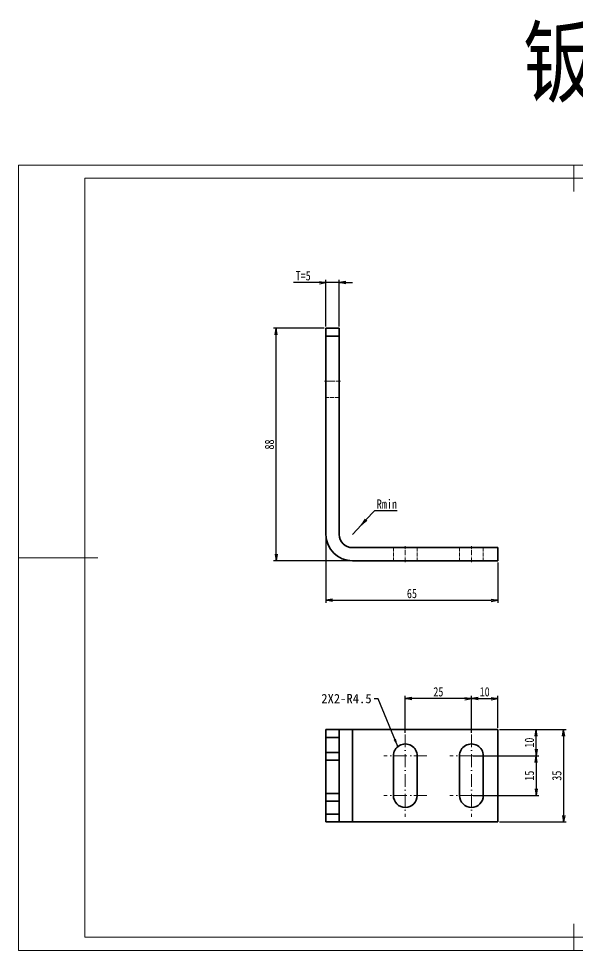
# Model space of a CAD drawing. Header units: millimetres. Extents: x -15766 to 80009, y -9701 to 15159.
# Drawn here: x -12215.8 to -12004.5, y 6744.8 to 7097.2 of the extents above; entities that cross this region are included whole.
import ezdxf

# ---------------------------------------------------------------- set-up
doc = ezdxf.new("R2010")
doc.units = ezdxf.units.MM
for name, pattern in [('AM_ISO08W050x2', [9, 6, -0.75, 1.5, -0.75]), ('CENTER-HOKUTO_1', [16, 13, -1, 1, -1]), ('DASHDOT', [18.5, 12, -3, 0.5, -3]), ('DASHED', [15, 12, -3]), ('HIDDEN-HOKUTO_1', [2, 1, -1])]:
    doc.linetypes.add(name, pattern=pattern)
doc.layers.get('DEFPOINTS').update_dxf_attribs({"lineweight": 18})
for name, color, linetype, lineweight in [('AM_7', 2, 'CENTER-HOKUTO_1', 18), ('AM_HID', 1, 'HIDDEN-HOKUTO_1', 18), ('AM_VIS', 7, 'Continuous', 18), ('CDRAFT0', 7, 'Continuous', 18), ('CENTER', 2, 'AM_ISO08W050x2', 15), ('DIM', 253, 'Continuous', 20), ('title_frame', 7, 'Continuous', 18), ('word_dim', 9, 'Continuous', 18), ('粗实线层_1', 7, 'Continuous', 15)]:
    doc.layers.add(name, color=color, linetype=linetype, lineweight=lineweight)
doc.styles.add('DIM', font='', dxfattribs={"width": 0.8})
doc.styles.get('DIM').set_extended_font_data('NSimSun')
doc.dimstyles.new('1-1', dxfattribs={"dimtxt": 3.5, "dimasz": 3, "dimexe": 1, "dimexo": 0, "dimgap": 1, "dimtad": 1, "dimdsep": 46, "dimtxsty": 'DIM', "dimblk": '_CAXARROW', "dimcen": 0, "dimdle": 6, "dimclrd": 256, "dimclre": 256, "dimclrt": 3, "dimazin": 2, "dimtfac": 0.707107, "dimtmove": 0, "dimatfit": 3, "dimfxl": 0, "dimfrac": 2, "dimtolj": 1, "dimarcsym": 0})
doc.dimstyles.new('1-1$0', dxfattribs={"dimtxt": 3.5, "dimasz": 2.5, "dimexe": 1, "dimexo": 0.625, "dimgap": 0.8, "dimtad": 1, "dimdsep": 46, "dimtxsty": 'DIM', "dimblk": 'OPEN', "dimcen": 0, "dimdle": 5, "dimclrd": 256, "dimclre": 256, "dimclrt": 3, "dimazin": 3, "dimtfac": 0.5, "dimtmove": 0, "dimatfit": 3, "dimldrblk": 'OPEN', "dimfxl": 0, "dimtolj": 1, "dimarcsym": 0})
doc.dimstyles.new('1-1$4', dxfattribs={"dimtxt": 3.5, "dimasz": 2.5, "dimexe": 1, "dimexo": 0.625, "dimgap": 0.8, "dimtad": 1, "dimtih": 1, "dimtoh": 1, "dimzin": 12, "dimdsep": 46, "dimtxsty": 'DIM', "dimblk": 'OPEN', "dimcen": 0, "dimdle": 5, "dimclrd": 256, "dimclre": 256, "dimclrt": 3, "dimazin": 3, "dimtfac": 0.5, "dimtmove": 0, "dimatfit": 3, "dimldrblk": 'OPEN', "dimfxl": 0, "dimtolj": 1, "dimarcsym": 0})

# ---------------------------------------------------------------- blocks, each defined once
blk = doc.blocks.new('*X1248')
at = {"layer": 'CDRAFT0'}
for p, q in [((420, 297), (0, 297)), ((0, 297), (0, 0)), ((420, 0), (420, 297)), ((0, 0), (420, 0))]:
    blk.add_line(p, q, dxfattribs=at)
at = {"layer": '粗实线层_1'}
for p, q in [((210, 297), (210, 287)), ((415, 292), (25, 292)), ((25, 292), (25, 5)), ((415, 5), (415, 292)), ((0, 148.5), (30, 148.5)), ((420, 148.5), (410, 148.5)), ((210, 0), (210, 10)), ((25, 5), (415, 5))]:
    blk.add_line(p, q, dxfattribs=at)
blk = doc.blocks.new('_OPEN')
at = {"color": 0, "linetype": 'ByBlock', "lineweight": -2}
for p, q in [((-1, 0.166667), (0, 0)), ((-1, -0.166667), (0, 0)), ((0, 0), (-1, 0))]:
    blk.add_line(p, q, dxfattribs=at)
blk = doc.blocks.new('*D1409')
at = {"layer": 'DEFPOINTS', "color": 0, "transparency": 16777216}
for p in [(-12099.55, 6997.35), (-12099.55, 6980.11), (-12094.55, 6980.11)]:
    blk.add_point(p, dxfattribs=at)
at = {"layer": 'word_dim', "linetype": 'Continuous', "lineweight": -2, "transparency": 16777216}
for p, q in [((-12102.05, 6997.35), (-12111.77, 6997.35)), ((-12099.55, 6980.74), (-12099.55, 6998.35)), ((-12094.55, 6997.35), (-12099.55, 6997.35)), ((-12094.55, 6980.74), (-12094.55, 6998.35)), ((-12092.05, 6997.35), (-12089.55, 6997.35))]:
    blk.add_line(p, q, dxfattribs=at)
at = {"layer": 'word_dim', "lineweight": -2, "transparency": 16777216, "xscale": 2.5, "yscale": 2.5, "zscale": 2.5}
blk.add_blockref('_OPEN', (-12099.55, 6997.35), dxfattribs=at)
at = {"layer": 'word_dim', "lineweight": -2, "transparency": 16777216, "xscale": 2.5, "yscale": 2.5, "zscale": 2.5, "rotation": 180}
blk.add_blockref('_OPEN', (-12094.55, 6997.35), dxfattribs=at)
at = {"layer": 'word_dim', "color": 3, "transparency": 16777216, "insert": (-12108.16, 6999.9), "char_height": 3.5, "attachment_point": 5, "style": 'DIM'}
blk.add_mtext('\\A1;T=5', dxfattribs=at)
blk = doc.blocks.new('*D1410')
at = {"layer": 'DEFPOINTS', "color": 0, "transparency": 16777216}
for p in [(-12118.36, 6980.11), (-12099.55, 6980.11), (-12089.54, 6892.12)]:
    blk.add_point(p, dxfattribs=at)
at = {"layer": 'word_dim', "linetype": 'Continuous', "lineweight": -2, "transparency": 16777216}
for p, q in [((-12100.18, 6980.11), (-12119.36, 6980.11)), ((-12118.36, 6894.62), (-12118.36, 6977.61)), ((-12090.17, 6892.12), (-12119.36, 6892.12))]:
    blk.add_line(p, q, dxfattribs=at)
at = {"layer": 'word_dim', "lineweight": -2, "transparency": 16777216, "xscale": 2.5, "yscale": 2.5, "zscale": 2.5}
for p, rotation in [((-12118.36, 6980.11), 90), ((-12118.36, 6892.12), 270)]:
    blk.add_blockref('_OPEN', p, dxfattribs=dict(at, rotation=rotation))
at = {"layer": 'word_dim', "color": 3, "transparency": 16777216, "insert": (-12120.91, 6936.11), "char_height": 3.5, "attachment_point": 5, "rotation": 90, "style": 'DIM'}
blk.add_mtext('\\A1;88', dxfattribs=at)
blk = doc.blocks.new('*D1411')
at = {"layer": 'DEFPOINTS', "color": 0, "transparency": 16777216}
for p in [(-12099.54, 6902.12), (-12034.54, 6892.12), (-12034.54, 6877.18)]:
    blk.add_point(p, dxfattribs=at)
at = {"layer": 'word_dim', "linetype": 'Continuous', "lineweight": -2, "transparency": 16777216}
for p, q in [((-12099.54, 6901.49), (-12099.54, 6876.18)), ((-12034.54, 6891.5), (-12034.54, 6876.18)), ((-12097.04, 6877.18), (-12037.04, 6877.18))]:
    blk.add_line(p, q, dxfattribs=at)
at = {"layer": 'word_dim', "lineweight": -2, "transparency": 16777216, "xscale": 2.5, "yscale": 2.5, "zscale": 2.5, "rotation": 180}
blk.add_blockref('_OPEN', (-12099.54, 6877.18), dxfattribs=at)
at = {"layer": 'word_dim', "lineweight": -2, "transparency": 16777216, "xscale": 2.5, "yscale": 2.5, "zscale": 2.5}
blk.add_blockref('_OPEN', (-12034.54, 6877.18), dxfattribs=at)
at = {"layer": 'word_dim', "color": 3, "transparency": 16777216, "insert": (-12067.04, 6879.73), "char_height": 3.5, "attachment_point": 5, "style": 'DIM'}
blk.add_mtext('\\A1;65', dxfattribs=at)
blk = doc.blocks.new('*D1412')
at = {"layer": 'DEFPOINTS', "color": 0, "transparency": 16777216}
for p in [(-12086.13, 6905.77), (-12089.54, 6902.12)]:
    blk.add_point(p, dxfattribs=at)
at = {"layer": 'word_dim', "linetype": 'Continuous', "lineweight": -2, "transparency": 16777216}
for p, q in [((-12081.19, 6911.04), (-12084.42, 6907.59)), ((-12072.66, 6911.04), (-12081.19, 6911.04)), ((-12089.54, 6902.12), (-12086.13, 6905.77))]:
    blk.add_line(p, q, dxfattribs=at)
at = {"layer": 'word_dim', "lineweight": -2, "transparency": 16777216, "xscale": 2.5, "yscale": 2.5, "zscale": 2.5, "rotation": 226.9100096143959}
blk.add_blockref('_OPEN', (-12086.13, 6905.77), dxfattribs=at)
at = {"layer": 'word_dim', "color": 3, "transparency": 16777216, "insert": (-12076.52, 6913.59), "char_height": 3.5, "attachment_point": 5, "style": 'DIM'}
blk.add_mtext('\\A1;Rmin', dxfattribs=at)
blk = doc.blocks.new('*D1413')
at = {"layer": 'DEFPOINTS', "color": 0, "transparency": 16777216}
for p in [(-12034.54, 6828.36), (-12020.07, 6828.36), (-12044.54, 6818.36)]:
    blk.add_point(p, dxfattribs=at)
at = {"layer": 'word_dim', "linetype": 'Continuous', "lineweight": -2, "transparency": 16777216}
for p, q in [((-12033.92, 6828.36), (-12019.07, 6828.36)), ((-12020.07, 6820.86), (-12020.07, 6825.86)), ((-12043.92, 6818.36), (-12019.07, 6818.36))]:
    blk.add_line(p, q, dxfattribs=at)
at = {"layer": 'word_dim', "lineweight": -2, "transparency": 16777216, "xscale": 2.5, "yscale": 2.5, "zscale": 2.5}
for p, rotation in [((-12020.07, 6828.36), 90), ((-12020.07, 6818.36), 270)]:
    blk.add_blockref('_OPEN', p, dxfattribs=dict(at, rotation=rotation))
at = {"layer": 'word_dim', "color": 3, "transparency": 16777216, "insert": (-12022.62, 6823.36), "char_height": 3.5, "attachment_point": 5, "rotation": 90, "style": 'DIM'}
blk.add_mtext('\\A1;10', dxfattribs=at)
blk = doc.blocks.new('*D1414')
at = {"layer": 'DEFPOINTS', "color": 0, "transparency": 16777216}
for p in [(-12044.54, 6818.36), (-12044.54, 6803.36), (-12020.07, 6803.36)]:
    blk.add_point(p, dxfattribs=at)
at = {"layer": 'word_dim', "linetype": 'Continuous', "lineweight": -2, "transparency": 16777216}
for p, q in [((-12043.92, 6818.36), (-12019.07, 6818.36)), ((-12020.07, 6815.86), (-12020.07, 6805.86)), ((-12043.92, 6803.36), (-12019.07, 6803.36))]:
    blk.add_line(p, q, dxfattribs=at)
at = {"layer": 'word_dim', "lineweight": -2, "transparency": 16777216, "xscale": 2.5, "yscale": 2.5, "zscale": 2.5}
for p, rotation in [((-12020.07, 6818.36), 90), ((-12020.07, 6803.36), 270)]:
    blk.add_blockref('_OPEN', p, dxfattribs=dict(at, rotation=rotation))
at = {"layer": 'word_dim', "color": 3, "transparency": 16777216, "insert": (-12022.62, 6810.86), "char_height": 3.5, "attachment_point": 5, "rotation": 90, "style": 'DIM'}
blk.add_mtext('\\A1;15', dxfattribs=at)
blk = doc.blocks.new('*D1415')
at = {"layer": 'DEFPOINTS', "color": 0, "transparency": 16777216}
for p in [(-12034.54, 6828.36), (-12034.54, 6793.36), (-12009.69, 6793.36)]:
    blk.add_point(p, dxfattribs=at)
at = {"layer": 'word_dim', "linetype": 'Continuous', "lineweight": -2, "transparency": 16777216}
for p, q in [((-12033.92, 6828.36), (-12008.69, 6828.36)), ((-12009.69, 6825.86), (-12009.69, 6795.86)), ((-12033.92, 6793.36), (-12008.69, 6793.36))]:
    blk.add_line(p, q, dxfattribs=at)
at = {"layer": 'word_dim', "lineweight": -2, "transparency": 16777216, "xscale": 2.5, "yscale": 2.5, "zscale": 2.5}
for p, rotation in [((-12009.69, 6828.36), 90), ((-12009.69, 6793.36), 270)]:
    blk.add_blockref('_OPEN', p, dxfattribs=dict(at, rotation=rotation))
at = {"layer": 'word_dim', "color": 3, "transparency": 16777216, "insert": (-12012.24, 6810.86), "char_height": 3.5, "attachment_point": 5, "rotation": 90, "style": 'DIM'}
blk.add_mtext('\\A1;35', dxfattribs=at)
blk = doc.blocks.new('*D1416')
at = {"layer": 'DEFPOINTS', "color": 0, "transparency": 16777216}
for p in [(-12034.54, 6840.01), (-12044.54, 6826.49), (-12034.54, 6828.36)]:
    blk.add_point(p, dxfattribs=at)
at = {"layer": 'word_dim', "linetype": 'Continuous', "lineweight": -2, "transparency": 16777216}
for p, q in [((-12044.54, 6827.11), (-12044.54, 6841.01)), ((-12042.04, 6840.01), (-12037.04, 6840.01)), ((-12034.54, 6828.99), (-12034.54, 6841.01))]:
    blk.add_line(p, q, dxfattribs=at)
at = {"layer": 'word_dim', "lineweight": -2, "transparency": 16777216, "xscale": 2.5, "yscale": 2.5, "zscale": 2.5, "rotation": 180}
blk.add_blockref('_OPEN', (-12044.54, 6840.01), dxfattribs=at)
at = {"layer": 'word_dim', "lineweight": -2, "transparency": 16777216, "xscale": 2.5, "yscale": 2.5, "zscale": 2.5}
blk.add_blockref('_OPEN', (-12034.54, 6840.01), dxfattribs=at)
at = {"layer": 'word_dim', "color": 3, "transparency": 16777216, "insert": (-12039.54, 6842.56), "char_height": 3.5, "attachment_point": 5, "style": 'DIM'}
blk.add_mtext('\\A1;10', dxfattribs=at)
blk = doc.blocks.new('*D1417')
at = {"layer": 'DEFPOINTS', "color": 0, "transparency": 16777216}
for p in [(-12069.54, 6840.01), (-12069.54, 6826.49), (-12044.54, 6826.49)]:
    blk.add_point(p, dxfattribs=at)
at = {"layer": 'word_dim', "linetype": 'Continuous', "lineweight": -2, "transparency": 16777216}
for p, q in [((-12069.54, 6827.11), (-12069.54, 6841.01)), ((-12047.04, 6840.01), (-12067.04, 6840.01)), ((-12044.54, 6827.11), (-12044.54, 6841.01))]:
    blk.add_line(p, q, dxfattribs=at)
at = {"layer": 'word_dim', "lineweight": -2, "transparency": 16777216, "xscale": 2.5, "yscale": 2.5, "zscale": 2.5, "rotation": 180}
blk.add_blockref('_OPEN', (-12069.54, 6840.01), dxfattribs=at)
at = {"layer": 'word_dim', "lineweight": -2, "transparency": 16777216, "xscale": 2.5, "yscale": 2.5, "zscale": 2.5}
blk.add_blockref('_OPEN', (-12044.54, 6840.01), dxfattribs=at)
at = {"layer": 'word_dim', "color": 3, "transparency": 16777216, "insert": (-12057.04, 6842.56), "char_height": 3.5, "attachment_point": 5, "style": 'DIM'}
blk.add_mtext('\\A1;25', dxfattribs=at)
blk = doc.blocks.new('_CAXARROW')
blk.add_hatch(color=0).paths.add_polyline_path([(0, 0), (-1, 0.125), (-1, -0.125)], flags=0)

msp = doc.modelspace()

# ---------------------------------------------------------------- linework, layer by layer
at = {"layer": 'AM_7', "color": 2, "linetype": 'DASHDOT', "lineweight": 13, "ltscale": 0.40625}
for p, q in [((-12069.542, 6826.48764), (-12069.542, 6810.23764)), ((-12044.542, 6826.48764), (-12044.542, 6810.23764)), ((-12061.417, 6818.36264), (-12077.667, 6818.36264)), ((-12036.417, 6818.36264), (-12052.667, 6818.36264)), ((-12069.542, 6811.48764), (-12069.542, 6795.23764)), ((-12044.542, 6811.48764), (-12044.542, 6795.23764)), ((-12061.417, 6803.36264), (-12077.667, 6803.36264)), ((-12036.417, 6803.36264), (-12052.667, 6803.36264))]:
    msp.add_line(p, q, dxfattribs=at)
at = {"layer": 'AM_HID', "color": 1, "linetype": 'DASHED', "lineweight": 13, "ltscale": 0.125}
for p, q in [((-12099.55177, 6977.11313), (-12094.55177, 6977.11374)), ((-12099.55177, 6977.11313), (-12094.55177, 6977.11374)), ((-12099.55177, 6977.11313), (-12094.55177, 6977.11374)), ((-12099.54982, 6960.11313), (-12094.54982, 6960.11374)), ((-12099.54982, 6960.11313), (-12094.54982, 6960.11374)), ((-12094.54884, 6953.86374), (-12099.54884, 6953.86313)), ((-12074.042, 6897.11863), (-12074.042, 6892.11863)), ((-12065.042, 6897.11972), (-12065.042, 6892.11972)), ((-12049.042, 6897.12168), (-12049.042, 6892.12168)), ((-12040.042, 6897.12278), (-12040.042, 6892.12278))]:
    msp.add_line(p, q, dxfattribs=at)
at = {"layer": 'AM_HID', "color": 1, "linetype": 'DASHED', "lineweight": 13}
for p, q in [((-12099.54298, 6828.36264), (-12099.54298, 6793.36264)), ((-12089.542, 6828.36264), (-12089.542, 6793.36264))]:
    msp.add_line(p, q, dxfattribs=at)
at = {"layer": 'AM_HID', "color": 1, "linetype": 'DASHED', "lineweight": 13, "ltscale": 0.375}
for p, q in [((-12065.042, 6818.36264), (-12065.042, 6803.36264)), ((-12040.042, 6818.36264), (-12040.042, 6803.36264))]:
    msp.add_line(p, q, dxfattribs=at)
at = {"layer": 'AM_VIS', "color": 7, "lineweight": 35, "ltscale": 0.125}
for p, q in [((-12099.55275, 6980.11313), (-12094.55275, 6980.11374)), ((-12099.55177, 6977.11313), (-12094.55177, 6977.11374)), ((-12034.542, 6892.12339), (-12034.542, 6897.12339)), ((-12099.55177, 6828.36264), (-12094.55177, 6828.36264)), ((-12099.55275, 6825.36264), (-12094.55275, 6825.36264)), ((-12099.55275, 6819.67514), (-12094.55275, 6819.67514)), ((-12099.55177, 6816.67514), (-12094.55177, 6816.67514)), ((-12099.55275, 6801.17514), (-12094.55275, 6801.17514)), ((-12099.55177, 6804.17514), (-12094.55177, 6804.17514)), ((-12099.55275, 6796.36264), (-12094.55275, 6796.36264)), ((-12099.55177, 6793.36264), (-12094.55177, 6793.36264))]:
    msp.add_line(p, q, dxfattribs=at)
at = {"layer": 'AM_VIS', "color": 7, "lineweight": 35, "ltscale": 0.075}
for p, q in [((-12099.55275, 6980.11313), (-12099.55177, 6977.11313)), ((-12094.55177, 6977.11374), (-12094.55275, 6980.11374)), ((-12099.55275, 6825.36264), (-12099.55177, 6828.36264)), ((-12094.55275, 6825.36264), (-12094.55177, 6828.36264)), ((-12099.55275, 6819.67514), (-12099.55177, 6816.67514)), ((-12094.55275, 6819.67514), (-12094.55177, 6816.67514)), ((-12099.55275, 6801.17514), (-12099.55177, 6804.17514)), ((-12094.55275, 6801.17514), (-12094.55177, 6804.17514)), ((-12099.55275, 6796.36264), (-12099.55177, 6793.36264)), ((-12094.55177, 6793.36264), (-12094.55275, 6796.36264))]:
    msp.add_line(p, q, dxfattribs=at)
at = {"layer": 'AM_VIS', "color": 7, "lineweight": 35}
for p, q in [((-12099.55177, 6977.11313), (-12099.54298, 6902.1157)), ((-12094.54298, 6902.11618), (-12094.55177, 6977.11374)), ((-12089.542, 6897.11679), (-12034.542, 6897.12339)), ((-12034.542, 6892.12339), (-12089.542, 6892.11679)), ((-12094.54298, 6828.36264), (-12094.54298, 6793.36264)), ((-12089.542, 6828.36264), (-12089.542, 6793.36264)), ((-12089.542, 6828.36264), (-12034.542, 6828.36264)), ((-12034.542, 6828.36264), (-12034.542, 6793.36264)), ((-12034.542, 6828.36264), (-12034.542, 6793.36264)), ((-12089.542, 6793.36264), (-12034.542, 6793.36264))]:
    msp.add_line(p, q, dxfattribs=at)
at = {"layer": 'AM_VIS', "color": 7, "lineweight": 35, "ltscale": 0.000219727}
for p, q in [((-12094.54298, 6828.36264), (-12094.55177, 6828.36264)), ((-12094.54298, 6793.36264), (-12094.55177, 6793.36264))]:
    msp.add_line(p, q, dxfattribs=at)
at = {"layer": 'AM_VIS', "color": 7, "lineweight": 35, "ltscale": 0.125024}
for p, q in [((-12089.542, 6828.36264), (-12094.54298, 6828.36264)), ((-12089.542, 6793.36264), (-12094.54298, 6793.36264))]:
    msp.add_line(p, q, dxfattribs=at)
at = {"layer": 'AM_VIS', "color": 7, "lineweight": 35, "ltscale": 0.142187}
for p, q in [((-12099.55275, 6825.36264), (-12099.55275, 6819.67514)), ((-12094.55275, 6825.36264), (-12094.55275, 6819.67514))]:
    msp.add_line(p, q, dxfattribs=at)
at = {"layer": 'AM_VIS', "color": 7, "lineweight": 35, "ltscale": 4.88281e-05}
for p, q in [((-12094.55177, 6816.67514), (-12094.54982, 6816.67514)), ((-12094.55177, 6804.17514), (-12094.54982, 6804.17514))]:
    msp.add_line(p, q, dxfattribs=at)
at = {"layer": 'AM_VIS', "color": 7, "lineweight": 35, "ltscale": 0.375}
for p, q in [((-12074.042, 6803.36264), (-12074.042, 6818.36264)), ((-12074.042, 6803.36264), (-12074.042, 6818.36264)), ((-12065.042, 6818.36264), (-12065.042, 6803.36264)), ((-12049.042, 6803.36264), (-12049.042, 6818.36264)), ((-12049.042, 6803.36264), (-12049.042, 6818.36264)), ((-12040.042, 6818.36264), (-12040.042, 6803.36264))]:
    msp.add_line(p, q, dxfattribs=at)
at = {"layer": 'AM_VIS', "color": 7, "lineweight": 35, "ltscale": 0.120313}
for p, q in [((-12099.55275, 6801.17514), (-12099.55275, 6796.36264)), ((-12094.55275, 6801.17514), (-12094.55275, 6796.36264))]:
    msp.add_line(p, q, dxfattribs=at)
at = {"layer": 'AM_VIS', "color": 7, "lineweight": 35}
for radius in [10, 5]:
    msp.add_arc((-12089.54298, 6902.11679), radius, 180.0068252, 270.0068209, dxfattribs=at)
for centre, major_axis, ratio, start_param, end_param in [((-12069.542, 6818.36264), (0, 4.5), 0.999999993, 4.712386519, 7.853979173), ((-12044.542, 6818.36264), (0, 4.5), 0.999999993, 4.712386519, 7.853979173), ((-12099.54982, 6810.42514), (0, 6.25), 0.000119069, 3.141592654, 6.283185307), ((-12094.54982, 6810.42514), (0, -6.25), 0.000119069, 0, 3.141592654), ((-12069.542, 6803.36264), (0, 4.5), 0.999999993, 1.570793866, 4.712386519), ((-12044.542, 6803.36264), (0, 4.5), 0.999999993, 1.570793866, 4.712386519)]:
    msp.add_ellipse(centre, major_axis=major_axis, ratio=ratio, start_param=start_param, end_param=end_param, dxfattribs=at)
at = {"layer": 'CENTER', "color": 2, "linetype": 'DASHDOT', "lineweight": 13, "ltscale": 0.150024}
msp.add_line((-12094.04982, 6960.11374), (-12100.05079, 6960.11301), dxfattribs=at)
at = {"layer": 'CENTER', "color": 2, "linetype": 'DASHDOT', "lineweight": 13, "ltscale": 0.15}
for p, q in [((-12069.542, 6891.61924), (-12069.542, 6897.61924)), ((-12044.542, 6891.62217), (-12044.542, 6897.62217))]:
    msp.add_line(p, q, dxfattribs=at)

# ---------------------------------------------------------------- block references
at = {"layer": 'title_frame'}
msp.add_blockref('*X1248', (-12215.76813, 6744.79172), dxfattribs=at)

# ---------------------------------------------------------------- texts
at = {"layer": 'DIM', "insert": (-12025.03903, 7093.23316), "char_height": 25, "width": 104.980501, "attachment_point": 1, "style": 'DIM'}
msp.add_mtext('{\\C3;钣金}', dxfattribs=at)
at = {"layer": 'word_dim', "color": 3, "insert": (-12082.28092, 6838.20381), "char_height": 3.5, "width": 6, "attachment_point": 9}
msp.add_mtext('\\A1;2X2-R4.5', dxfattribs=at)

# ---------------------------------------------------------------- dimensions: what is measured, and where the dimension line sits
at = {"layer": 'word_dim', "color": 3, "true_color": 0x00ff00}
dim = msp.add_linear_dim(base=(-12099.55275, 6997.34555), p1=(-12094.55275, 6980.11374), p2=(-12099.55275, 6980.11212), dimstyle='1-1$0', override={"dimpost": 'T=<>'}, dxfattribs=at)
dim.commit()
dim.dimension.update_dxf_attribs({"geometry": '*D1409', "text_midpoint": (-12108.16052, 6999.89555)})
for base, p1, p2, picture, middle in [((-12118.3567, 6980.11212), (-12089.54179, 6892.11679), (-12099.55275, 6980.11212), '*D1410', (-12120.9067, 6936.11446)), ((-12020.07335, 6828.36264), (-12044.542, 6818.36264), (-12034.542, 6828.36264), '*D1413', (-12022.62335, 6823.36264)), ((-12009.68642, 6793.36264), (-12034.542, 6828.36264), (-12034.542, 6793.36264), '*D1415', (-12012.23642, 6810.86264)), ((-12020.07335, 6803.36264), (-12044.542, 6818.36264), (-12044.542, 6803.36264), '*D1414', (-12022.62335, 6810.86264))]:
    dim = msp.add_linear_dim(base=base, p1=p1, p2=p2, angle=90, dimstyle='1-1$0', dxfattribs=at)
    dim.commit()
    dim.dimension.update_dxf_attribs({"geometry": picture, "text_midpoint": middle})
dim = msp.add_radius_dim(center=(-12089.54298, 6902.11679), mpoint=(-12086.12725, 6905.7682), text='Rmin', dimstyle='1-1$4', dxfattribs=at)
dim.commit()
dim.dimension.update_dxf_attribs({"geometry": '*D1412', "text_midpoint": (-12076.51552, 6911.04093), "dimtype": 164})
for base, p1, p2, picture, middle in [((-12034.542, 6877.17839), (-12099.54298, 6902.1156), (-12034.542, 6892.12339), '*D1411', (-12067.04249, 6879.72839)), ((-12069.542, 6840.01106), (-12044.542, 6826.48764), (-12069.542, 6826.48764), '*D1417', (-12057.042, 6842.56106)), ((-12034.542, 6840.01106), (-12044.542, 6826.48764), (-12034.542, 6828.36264), '*D1416', (-12039.542, 6842.56106))]:
    dim = msp.add_linear_dim(base=base, p1=p1, p2=p2, dimstyle='1-1$0', dxfattribs=at)
    dim.commit()
    dim.dimension.update_dxf_attribs({"geometry": picture, "text_midpoint": middle})

# ---------------------------------------------------------------- leaders
at = {"layer": 'word_dim', "color": 3, "true_color": 0x00ff00, "annotation_type": 0, "has_hookline": 1, "hookline_direction": 1, "text_width": 24.5}
msp.add_leader([(-12072.40245, 6821.83652), (-12079.79547, 6839.95381), (-12081.28092, 6839.95381)], dimstyle='1-1', override={"dimgap": 1, "dimtad": 0}, dxfattribs=at)

doc.saveas('drawing.dxf')
